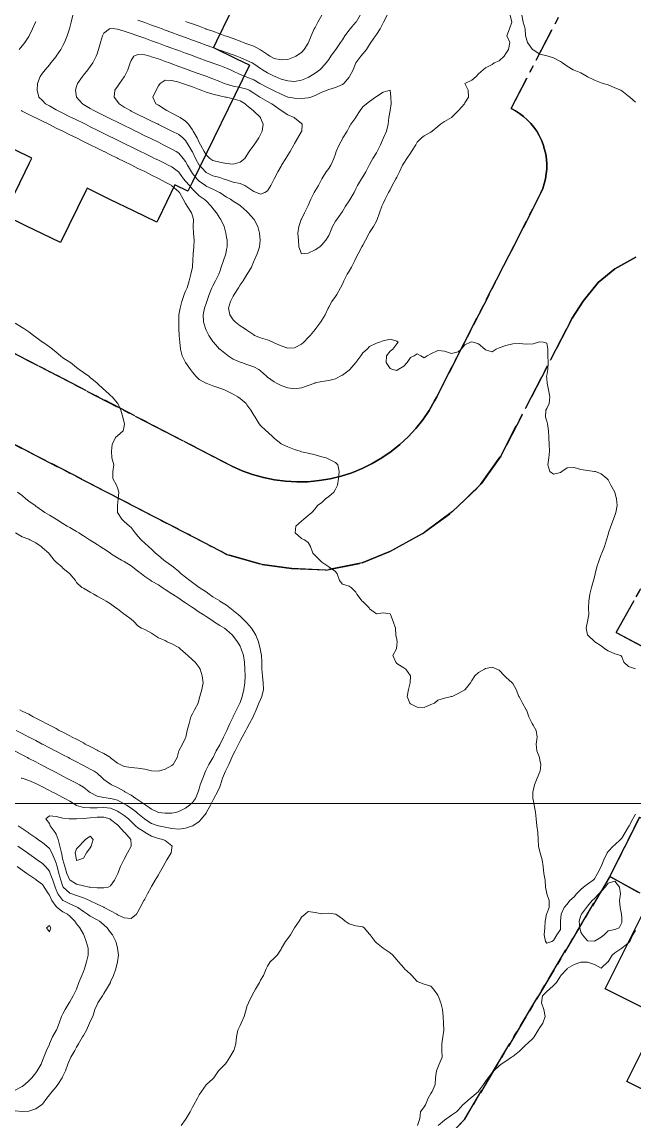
# Model space of a CAD drawing. Header units: centimetres. Extents: x 0 to 642158, y -847 to 649707.
# Drawn here: x 616421.2 to 616466.2, y 621464.1 to 621544.8 of the extents above; entities that cross this region are included whole.
import ezdxf

# ---------------------------------------------------------------- set-up
doc = ezdxf.new("R2010")
doc.units = ezdxf.units.CM
doc.header["$MEASUREMENT"] = 0
doc.linetypes.add('CENTERX2', pattern=[4, 2.5, -0.5, 0.5, -0.5])
doc.layers.add('MEV_grille', color=254, linetype='Continuous', lineweight=9)
doc.layers.add('WAL_topographie 0.5', color=253, linetype='Continuous', lineweight=20)
doc.layers.add('SPW_batiments', color=7, linetype='Continuous')
doc.layers.add('SPW_parcellaire cadastral', color=7, linetype='CENTERX2', lineweight=25, true_color=0xff0542)

# ---------------------------------------------------------------- blocks, each defined once
blk = doc.blocks.new('*U114')
at = {"layer": 'MEV_grille', "transparency": 33554687}
blk.add_lwpolyline([(-1338.461, 0), (1338.461, 0)], dxfattribs=at)
blk = doc.blocks.new('*U115')
at = {"layer": 'MEV_grille', "color": 0, "linetype": 'ByBlock', "lineweight": -2, "transparency": 16777216}
blk.add_blockref('*U114', (0, -900), dxfattribs=at)

msp = doc.modelspace()

# ---------------------------------------------------------------- linework, layer by layer
at = {"layer": 'SPW_batiments'}
for points in [[(616441.248, 621555.12), (616435.516, 621543.362), (616435.287, 621542.893), (616436.983, 621542.066), (616437.924, 621541.607), (616437.942, 621541.598), (616433.763, 621533.027), (616433.424, 621532.331), (616433.406, 621532.34), (616432.464, 621532.799), (616431.226, 621530.259), (616431.129, 621530.059), (616429.433, 621530.886), (616427.685, 621531.738), (616426.02, 621532.55), (616425.931, 621532.369), (616424.076, 621528.563), (616422.745, 621529.211), (616421.584, 621529.777), (616419.926, 621530.586), (616421.47, 621533.752), (616421.791, 621534.411), (616421.87, 621534.573), (616421.967, 621534.773), (616418.2, 621536.609)], [(616464.031, 621473.782), (616466.722, 621479.158), (616468.988, 621477.402), (616471.092, 621476.07), (616469.527, 621472.931), (616468.036, 621471.778), (616464.031, 621473.782)], [(616470.874, 621464.34), (616465.628, 621466.966), (616467.348, 621470.402), (616472.416, 621467.42), (616470.874, 621464.34)]]:
    msp.add_lwpolyline(points, dxfattribs=at)
at = {"layer": 'SPW_parcellaire cadastral'}
for points in [[(616461.97, 621547.744), (616457.133, 621538.419), (616457.453, 621538.244), (616457.758, 621538.046), (616458.047, 621537.824), (616458.319, 621537.581), (616458.57, 621537.318), (616458.801, 621537.035), (616459.009, 621536.736), (616459.193, 621536.422), (616459.353, 621536.095), (616459.487, 621535.756), (616459.594, 621535.409), (616459.674, 621535.054), (616459.727, 621534.692), (616459.751, 621534.33), (616459.748, 621533.964), (616459.716, 621533.602), (616459.656, 621533.243), (616459.569, 621532.889), (616459.455, 621532.542), (616459.315, 621532.207), (616459.149, 621531.882), (616451.672, 621517.23), (616451.522, 621516.955), (616451.109, 621516.242), (616450.645, 621515.561), (616450.133, 621514.917), (616449.574, 621514.311), (616448.973, 621513.748), (616448.332, 621513.231), (616447.654, 621512.762), (616446.944, 621512.344), (616446.206, 621511.979), (616445.442, 621511.669), (616444.659, 621511.416), (616443.858, 621511.221), (616443.046, 621511.085), (616442.226, 621511.009), (616441.402, 621510.994), (616440.579, 621511.039), (616439.763, 621511.145), (616438.955, 621511.31), (616438.163, 621511.534), (616437.388, 621511.815), (616436.637, 621512.152), (616383.4, 621539.765)], [(616383.4, 621539.765), (616436.637, 621512.152), (616437.388, 621511.815), (616438.163, 621511.534), (616438.955, 621511.31), (616439.763, 621511.145), (616440.579, 621511.039), (616441.402, 621510.994), (616442.226, 621511.009), (616443.046, 621511.085), (616443.858, 621511.221), (616444.659, 621511.416), (616445.442, 621511.669), (616446.206, 621511.979), (616446.944, 621512.344), (616447.654, 621512.762), (616448.332, 621513.231), (616448.973, 621513.748), (616449.574, 621514.311), (616450.133, 621514.917), (616450.645, 621515.561), (616451.109, 621516.242), (616451.522, 621516.955), (616451.672, 621517.23), (616459.149, 621531.882), (616459.315, 621532.207), (616459.455, 621532.542), (616459.569, 621532.889), (616459.656, 621533.243), (616459.716, 621533.602), (616459.748, 621533.964), (616459.751, 621534.33), (616459.727, 621534.692), (616459.674, 621535.054), (616459.594, 621535.409), (616459.487, 621535.756), (616459.353, 621536.095), (616459.193, 621536.422), (616459.009, 621536.736), (616458.801, 621537.035), (616458.57, 621537.318), (616458.319, 621537.581), (616458.047, 621537.824), (616457.758, 621538.046), (616457.453, 621538.244), (616457.133, 621538.419), (616461.97, 621547.744)], [(616378.996, 621535.288), (616436.286, 621505.676), (616438.866, 621504.922), (616441.009, 621504.644), (616443.549, 621504.525), (616446.208, 621505.041), (616448.232, 621505.874), (616450.613, 621507.184), (616452.836, 621508.811), (616454.899, 621510.796), (616456.368, 621512.886), (616461.607, 621523.019), (616462.421, 621524.275), (616463.533, 621525.624), (616464.75, 621526.629), (616466.284, 621527.502)], [(616466.284, 621527.502), (616464.75, 621526.629), (616463.533, 621525.624), (616462.421, 621524.275), (616461.607, 621523.019), (616456.368, 621512.886), (616454.899, 621510.796), (616452.836, 621508.811), (616450.613, 621507.184), (616448.232, 621505.874), (616446.208, 621505.041), (616443.549, 621504.525), (616441.009, 621504.644), (616438.866, 621504.922), (616436.286, 621505.676), (616378.996, 621535.288)], [(616474.294, 621511.552), (616473.498, 621507.631), (616471.877, 621500.909), (616470.669, 621496.854), (616464.838, 621499.931), (616475.936, 621519.711), (616474.294, 621511.552)], [(616475.936, 621519.711), (616464.838, 621499.931), (616470.669, 621496.854)], [(616466.562, 621486.386), (616464.38, 621482.017), (616453.708, 621464.19), (616444.727, 621454.704)], [(616478.612, 621479.723), (616476.352, 621475.433), (616471.932, 621477.86), (616469.95, 621478.957), (616464.38, 621482.017), (616466.562, 621486.386), (616472.178, 621483.261), (616478.612, 621479.723)], [(616434.65, 621445.805), (616444.727, 621454.704), (616453.708, 621464.19), (616464.38, 621482.017), (616469.95, 621478.957), (616471.932, 621477.86), (616470.3, 621474.967), (616468.78, 621472.248), (616467.204, 621469.384), (616471.808, 621466.99), (616467.976, 621459.791), (616463.059, 621462.291), (616460.874, 621459.192), (616453.06, 621450.816), (616443.028, 621441.339), (616442.059, 621441.886), (616434.65, 621445.805)]]:
    msp.add_lwpolyline(points, dxfattribs=at)
at = {"layer": 'WAL_topographie 0.5'}
for points in [[(616422.25, 621544.804), (616422.23, 621544.75), (616422.026, 621544.25), (616421.779, 621543.75), (616421.75, 621543.705), (616421.445, 621543.25), (616421.25, 621543.002), (616421.047, 621542.75)], [(616424.974, 621545.25), (616424.851, 621544.75), (616424.75, 621544.36), (616424.72, 621544.25), (616424.552, 621543.75), (616424.356, 621543.25), (616424.25, 621543.032), (616424.105, 621542.75), (616423.761, 621542.25), (616423.75, 621542.235), (616423.359, 621541.75), (616423.25, 621541.62), (616422.937, 621541.25), (616422.75, 621541), (616422.568, 621540.75), (616422.393, 621540.25), (616422.361, 621539.75), (616422.484, 621539.25), (616422.75, 621538.986), (616422.98, 621538.75), (616423.25, 621538.595), (616423.75, 621538.312), (616423.858, 621538.25), (616424.25, 621538.059), (616424.75, 621537.809), (616424.872, 621537.75), (616425.25, 621537.566), (616425.75, 621537.322), (616425.895, 621537.25), (616426.25, 621537.072), (616426.75, 621536.827), (616426.908, 621536.75), (616427.25, 621536.583), (616427.75, 621536.335), (616427.921, 621536.25), (616428.25, 621536.086), (616428.75, 621535.838), (616428.931, 621535.75), (616429.25, 621535.595), (616429.75, 621535.349), (616429.947, 621535.25), (616430.25, 621535.099), (616430.75, 621534.855), (616430.966, 621534.75), (616431.25, 621534.612), (616431.75, 621534.362), (616431.98, 621534.25), (616432.25, 621534.117), (616432.724, 621533.75), (616432.75, 621533.728), (616433.095, 621533.25), (616433.25, 621533.075), (616433.537, 621532.75), (616433.75, 621532.495), (616433.992, 621532.25), (616434.25, 621531.996), (616434.61, 621531.75), (616434.75, 621531.626), (616435.125, 621531.25), (616435.25, 621531.069), (616435.507, 621530.75), (616435.75, 621530.364), (616435.836, 621530.25), (616436.069, 621529.75), (616436.203, 621529.25), (616436.25, 621528.954), (616436.291, 621528.75), (616436.303, 621528.25), (616436.25, 621528.05), (616436.189, 621527.75), (616436.032, 621527.25), (616435.869, 621526.75), (616435.75, 621526.442), (616435.682, 621526.25), (616435.436, 621525.75), (616435.25, 621525.396), (616435.183, 621525.25), (616434.989, 621524.75), (616434.804, 621524.25), (616434.75, 621524.092), (616434.629, 621523.75), (616434.529, 621523.25), (616434.554, 621522.75), (616434.702, 621522.25), (616434.75, 621522.133), (616434.951, 621521.75), (616435.25, 621521.294), (616435.284, 621521.25), (616435.727, 621520.75), (616435.75, 621520.73), (616436.25, 621520.341), (616436.38, 621520.25), (616436.75, 621520.012), (616437.25, 621519.781), (616437.348, 621519.75), (616437.75, 621519.618), (616438.25, 621519.444), (616438.611, 621519.25), (616438.75, 621519.157), (616439.174, 621518.75), (616439.25, 621518.685), (616439.75, 621518.333), (616439.914, 621518.25), (616440.25, 621518.081), (616440.75, 621517.898), (616441.25, 621517.829), (616441.75, 621517.898), (616442.25, 621518.061), (616442.726, 621518.25), (616442.75, 621518.259), (616443.25, 621518.375), (616443.75, 621518.438), (616444.25, 621518.569), (616444.592, 621518.75), (616444.75, 621518.842), (616445.25, 621519.205), (616445.306, 621519.25), (616445.741, 621519.75), (616445.75, 621519.761), (616446.102, 621520.25), (616446.25, 621520.461), (616446.567, 621520.75), (616446.75, 621520.929), (616447.25, 621521.173), (616447.473, 621521.25), (616447.75, 621521.342), (616448.25, 621521.469), (616448.75, 621521.336), (616448.836, 621521.25), (616448.75, 621521.119), (616448.446, 621520.75), (616448.25, 621520.589), (616447.993, 621520.25), (616447.964, 621519.75), (616448.25, 621519.313), (616448.45, 621519.25), (616448.75, 621519.179), (616448.847, 621519.25), (616449.25, 621519.49), (616449.5, 621519.75), (616449.75, 621520.125), (616450.031, 621520.25), (616450.25, 621520.402), (616450.5, 621520.25), (616450.75, 621520.11), (616450.969, 621520.25), (616451.25, 621520.386), (616451.75, 621520.636), (616452.25, 621520.596), (616452.75, 621520.417), (616453.25, 621520.55), (616453.467, 621520.75), (616453.75, 621521.046), (616454.159, 621521.25), (616454.25, 621521.276), (616454.361, 621521.25), (616454.75, 621521.125), (616455.206, 621520.75), (616455.25, 621520.7), (616455.75, 621520.542), (616456.044, 621520.75), (616456.25, 621520.838), (616456.75, 621521.02), (616457.25, 621521.137), (616457.75, 621521.157), (616458.25, 621521.1), (616458.75, 621521.132), (616459.15, 621521.25), (616459.25, 621521.271), (616459.5, 621521.25), (616459.75, 621521.179), (616459.838, 621520.75), (616459.82, 621520.25), (616459.854, 621519.75), (616459.835, 621519.25), (616459.75, 621518.806), (616459.739, 621518.75), (616459.75, 621518.583), (616459.776, 621518.25), (616459.881, 621517.75), (616459.983, 621517.25), (616459.928, 621516.75), (616459.75, 621516.375), (616459.689, 621516.25), (616459.667, 621515.75), (616459.75, 621515.45), (616459.809, 621515.25), (616459.871, 621514.75), (616459.903, 621514.25), (616459.933, 621513.75), (616459.962, 621513.25), (616459.893, 621512.75), (616459.821, 621512.25), (616459.983, 621511.75), (616460.25, 621511.568), (616460.75, 621511.693), (616460.85, 621511.75), (616461.25, 621512.026), (616461.75, 621512.05), (616462.25, 621511.917), (616462.75, 621511.841), (616463.25, 621511.765), (616463.322, 621511.75), (616463.75, 621511.583), (616464.15, 621511.25), (616464.25, 621511.156), (616464.46, 621510.75), (616464.738, 621510.25), (616464.75, 621510.225), (616464.875, 621509.75), (616464.907, 621509.25), (616464.821, 621508.75), (616464.75, 621508.526), (616464.658, 621508.25), (616464.459, 621507.75), (616464.285, 621507.25), (616464.25, 621507.13), (616464.141, 621506.75), (616463.977, 621506.25), (616463.785, 621505.75), (616463.75, 621505.662), (616463.601, 621505.25), (616463.432, 621504.75), (616463.308, 621504.25), (616463.25, 621504.036), (616463.182, 621503.75), (616463.029, 621503.25), (616462.906, 621502.75), (616462.826, 621502.25), (616462.818, 621501.75), (616462.836, 621501.25), (616462.75, 621500.75), (616462.75, 621500.75), (616462.632, 621500.25), (616462.75, 621499.772), (616462.76, 621499.75), (616463.25, 621499.269), (616463.287, 621499.25), (616463.75, 621498.966), (616464.007, 621498.75), (616464.25, 621498.598), (616464.75, 621498.379), (616465.175, 621498.25), (616465.25, 621498.143), (616465.412, 621497.75), (616465.75, 621497.431), (616466.25, 621497.279)], [(616448.041, 621545.25), (616447.781, 621544.75), (616447.75, 621544.696), (616447.53, 621544.25), (616447.25, 621543.848), (616447.192, 621543.75), (616446.845, 621543.25), (616446.75, 621543.113), (616446.534, 621542.75), (616446.25, 621542.417), (616446.109, 621542.25), (616445.75, 621541.75), (616445.75, 621541.75), (616445.544, 621541.25), (616445.281, 621540.75), (616445.25, 621540.705), (616444.865, 621540.25), (616444.75, 621540.168), (616444.25, 621539.944), (616443.75, 621539.795), (616443.635, 621539.75), (616443.25, 621539.604), (616442.75, 621539.372), (616442.433, 621539.25), (616442.25, 621539.181), (616441.75, 621539.144), (616441.25, 621539.165), (616440.768, 621539.25), (616440.75, 621539.253), (616440.25, 621539.464), (616439.75, 621539.7), (616439.651, 621539.75), (616439.25, 621539.95), (616438.75, 621540.218), (616438.695, 621540.25), (616438.25, 621540.52), (616437.75, 621540.715), (616437.64, 621540.75), (616437.25, 621540.915), (616436.75, 621541.157), (616436.539, 621541.25), (616436.25, 621541.369), (616435.75, 621541.556), (616435.25, 621541.736), (616435.21, 621541.75), (616434.75, 621541.919), (616434.25, 621542.105), (616433.859, 621542.25), (616433.75, 621542.29), (616433.25, 621542.474), (616432.75, 621542.658), (616432.5, 621542.75), (616432.25, 621542.841), (616431.75, 621543.022), (616431.25, 621543.204), (616431.125, 621543.25), (616430.75, 621543.386), (616430.25, 621543.568), (616429.75, 621543.75), (616429.75, 621543.75), (616429.25, 621543.927), (616428.75, 621544.09), (616428.25, 621544.233), (616428.05, 621544.25), (616427.75, 621544.275), (616427.656, 621544.25), (616427.25, 621543.929), (616427.155, 621543.75), (616427.003, 621543.25), (616426.861, 621542.75), (616426.75, 621542.429), (616426.685, 621542.25), (616426.431, 621541.75), (616426.25, 621541.487), (616426.076, 621541.25), (616425.75, 621540.846), (616425.672, 621540.75), (616425.326, 621540.25), (616425.25, 621540.023), (616425.164, 621539.75), (616425.233, 621539.25), (616425.25, 621539.231), (616425.673, 621538.75), (616425.75, 621538.705), (616426.25, 621538.413), (616426.525, 621538.25), (616426.75, 621538.138), (616427.25, 621537.888), (616427.534, 621537.75), (616427.75, 621537.645), (616428.25, 621537.401), (616428.553, 621537.25), (616428.75, 621537.151), (616429.25, 621536.908), (616429.574, 621536.75), (616429.75, 621536.664), (616430.25, 621536.414), (616430.588, 621536.25), (616430.75, 621536.171), (616431.25, 621535.928), (616431.605, 621535.75), (616431.75, 621535.678), (616432.25, 621535.434), (616432.556, 621535.25), (616432.75, 621535.128), (616433.075, 621534.75), (616433.25, 621534.521), (616433.399, 621534.25), (616433.677, 621533.75), (616433.75, 621533.648), (616434.084, 621533.25), (616434.25, 621533.084), (616434.699, 621532.75), (616434.75, 621532.714), (616435.25, 621532.49), (616435.745, 621532.25), (616435.75, 621532.247), (616436.25, 621531.909), (616436.544, 621531.75), (616436.75, 621531.616), (616437.25, 621531.291), (616437.306, 621531.25), (616437.75, 621530.835), (616437.835, 621530.75), (616438.25, 621530.276), (616438.27, 621530.25), (616438.539, 621529.75), (616438.665, 621529.25), (616438.727, 621528.75), (616438.683, 621528.25), (616438.505, 621527.75), (616438.279, 621527.25), (616438.25, 621527.194), (616438.079, 621526.75), (616437.776, 621526.25), (616437.75, 621526.213), (616437.462, 621525.75), (616437.25, 621525.454), (616437.128, 621525.25), (616436.824, 621524.75), (616436.75, 621524.643), (616436.555, 621524.25), (616436.406, 621523.75), (616436.505, 621523.25), (616436.75, 621522.891), (616436.898, 621522.75), (616437.25, 621522.462), (616437.563, 621522.25), (616437.75, 621522.13), (616438.25, 621521.786), (616438.309, 621521.75), (616438.75, 621521.572), (616439.25, 621521.426), (616439.648, 621521.25), (616439.75, 621521.208), (616440.25, 621520.982), (616440.75, 621520.817), (616441.25, 621520.833), (616441.75, 621521.103)], [(616446.062, 621545.25), (616445.761, 621544.75), (616445.75, 621544.737), (616445.318, 621544.25), (616445.25, 621544.167), (616444.933, 621543.75), (616444.75, 621543.459), (616444.618, 621543.25), (616444.269, 621542.75), (616444.25, 621542.725), (616443.911, 621542.25), (616443.75, 621542.002), (616443.573, 621541.75), (616443.25, 621541.4), (616443.096, 621541.25), (616442.75, 621540.994), (616442.376, 621540.75), (616442.25, 621540.679), (616441.75, 621540.484), (616441.25, 621540.4), (616440.75, 621540.432), (616440.25, 621540.573), (616439.832, 621540.75), (616439.75, 621540.787), (616439.25, 621541.027), (616438.9, 621541.25), (616438.75, 621541.358), (616438.25, 621541.696), (616438.143, 621541.75), (616437.75, 621541.941), (616437.25, 621542.152), (616436.996, 621542.25), (616436.75, 621542.341), (616436.25, 621542.523), (616435.75, 621542.704), (616435.625, 621542.75), (616435.25, 621542.886), (616434.75, 621543.068), (616434.25, 621543.25), (616434.25, 621543.25), (616433.75, 621543.434), (616433.25, 621543.618), (616432.891, 621543.75), (616432.75, 621543.802), (616432.25, 621543.986), (616431.75, 621544.166), (616431.52, 621544.25), (616431.25, 621544.349), (616430.75, 621544.535), (616430.25, 621544.721), (616430.172, 621544.75), (616429.75, 621544.905)], [(616443.246, 621545.25), (616442.954, 621544.75), (616442.75, 621544.368), (616442.681, 621544.25), (616442.473, 621543.75), (616442.269, 621543.25), (616442.25, 621543.213), (616441.957, 621542.75), (616441.75, 621542.531), (616441.345, 621542.25), (616441.25, 621542.196), (616440.75, 621542), (616440.25, 621541.982), (616439.75, 621542.084), (616439.438, 621542.25), (616439.25, 621542.364), (616438.75, 621542.722), (616438.695, 621542.75), (616438.25, 621542.987), (616437.75, 621543.159), (616437.471, 621543.25), (616437.25, 621543.343), (616436.75, 621543.539), (616436.25, 621543.71), (616436.127, 621543.75), (616435.75, 621543.9), (616435.25, 621544.079), (616434.75, 621544.244), (616434.732, 621544.25), (616434.25, 621544.449), (616433.75, 621544.627), (616433.373, 621544.75), (616433.25, 621544.8)], [(616441.75, 621521.103), (616441.927, 621521.25), (616442.25, 621521.606), (616442.384, 621521.75), (616442.75, 621522.18), (616442.802, 621522.25), (616443.164, 621522.75), (616443.25, 621522.871), (616443.491, 621523.25), (616443.713, 621523.75), (616443.75, 621523.821), (616443.983, 621524.25), (616444.25, 621524.607), (616444.346, 621524.75), (616444.619, 621525.25), (616444.75, 621525.509), (616444.862, 621525.75), (616445.115, 621526.25), (616445.25, 621526.468), (616445.425, 621526.75), (616445.667, 621527.25), (616445.75, 621527.43), (616445.91, 621527.75), (616446.176, 621528.25), (616446.25, 621528.386), (616446.446, 621528.75), (616446.712, 621529.25), (616446.75, 621529.314), (616447.029, 621529.75), (616447.25, 621530.146), (616447.295, 621530.25), (616447.469, 621530.75), (616447.656, 621531.25), (616447.75, 621531.446), (616447.888, 621531.75), (616448.142, 621532.25), (616448.25, 621532.445), (616448.415, 621532.75), (616448.684, 621533.25), (616448.75, 621533.375), (616448.939, 621533.75), (616449.167, 621534.25), (616449.25, 621534.388), (616449.489, 621534.75), (616449.75, 621535.14), (616449.829, 621535.25), (616450.14, 621535.75), (616450.25, 621535.931), (616450.569, 621536.25), (616450.75, 621536.41), (616451.25, 621536.675), (616451.347, 621536.75), (616451.75, 621537.08), (616451.958, 621537.25), (616452.25, 621537.464), (616452.75, 621537.75), (616452.75, 621537.75), (616453.25, 621538.235), (616453.268, 621538.25), (616453.706, 621538.75), (616453.75, 621538.833), (616454, 621539.25), (616453.983, 621539.75), (616453.75, 621540.25), (616453.75, 621540.25), (616453.75, 621540.25), (616454.25, 621540.5), (616454.562, 621540.75), (616454.75, 621540.964), (616455.083, 621541.25), (616455.25, 621541.393), (616455.75, 621541.65), (616455.9, 621541.75), (616456.25, 621541.909), (616456.625, 621542.25), (616456.75, 621542.442), (616456.94, 621542.75), (616457.036, 621543.25), (616456.827, 621543.75), (616457.025, 621544.25), (616457.19, 621544.75), (616457.068, 621545.25)], [(616457.929, 621545.25), (616458.015, 621544.75), (616458.171, 621544.25), (616458.187, 621543.75), (616458.25, 621543.607), (616458.346, 621543.25), (616458.714, 621542.75), (616458.75, 621542.722), (616459.25, 621542.4), (616459.75, 621542.273), (616459.841, 621542.25), (616460.25, 621542.121), (616460.75, 621541.863), (616460.909, 621541.75), (616461.25, 621541.508), (616461.694, 621541.25), (616461.75, 621541.221), (616462.25, 621541.024), (616462.722, 621540.75), (616462.75, 621540.735), (616463.25, 621540.484), (616463.75, 621540.297), (616463.9, 621540.25), (616464.25, 621540.141), (616464.75, 621539.932), (616465.179, 621539.75), (616465.25, 621539.71), (616465.75, 621539.319), (616465.845, 621539.25), (616466.25, 621538.88)], [(616438.75, 621532.131), (616439.069, 621532.25), (616439.25, 621532.358), (616439.495, 621532.75), (616439.747, 621533.25), (616439.75, 621533.256), (616440.012, 621533.75), (616440.25, 621534.179), (616440.292, 621534.25), (616440.607, 621534.75), (616440.75, 621534.973), (616440.911, 621535.25), (616441.2, 621535.75), (616441.25, 621535.836), (616441.494, 621536.25), (616441.75, 621536.723), (616441.766, 621536.75), (616441.801, 621537.25), (616441.75, 621537.297), (616441.25, 621537.715), (616441.205, 621537.75), (616440.75, 621537.947), (616440.259, 621538.25), (616440.25, 621538.255), (616439.75, 621538.623), (616439.572, 621538.75), (616439.25, 621538.932), (616438.75, 621539.213), (616438.697, 621539.25), (616438.25, 621539.543), (616437.916, 621539.75), (616437.75, 621539.829), (616437.25, 621539.947), (616436.75, 621540.044), (616436.25, 621540.187), (616436.068, 621540.25), (616435.75, 621540.383), (616435.25, 621540.585), (616434.812, 621540.75), (616434.75, 621540.773), (616434.25, 621540.955), (616433.75, 621541.136), (616433.437, 621541.25), (616433.25, 621541.319), (616432.75, 621541.503), (616432.25, 621541.687), (616432.077, 621541.75), (616431.75, 621541.87), (616431.25, 621542.045), (616430.75, 621542.214), (616430.615, 621542.25), (616430.25, 621542.347), (616429.75, 621542.377), (616429.456, 621542.25), (616429.25, 621541.942), (616429.175, 621541.75), (616429.007, 621541.25), (616428.757, 621540.75), (616428.75, 621540.739), (616428.39, 621540.25), (616428.25, 621540.036), (616428.068, 621539.75), (616428.005, 621539.25), (616428.25, 621538.925), (616428.373, 621538.75), (616428.75, 621538.519), (616429.196, 621538.25), (616429.25, 621538.224), (616429.75, 621537.98), (616430.211, 621537.75), (616430.25, 621537.73), (616430.75, 621537.487), (616431.236, 621537.25), (616431.25, 621537.243), (616431.75, 621536.993), (616432.247, 621536.75), (616432.25, 621536.748), (616432.75, 621536.498), (616433.052, 621536.25), (616433.25, 621536.063), (616433.444, 621535.75), (616433.732, 621535.25), (616433.75, 621535.217), (616433.985, 621534.75), (616434.25, 621534.26), (616434.257, 621534.25), (616434.712, 621533.75), (616434.75, 621533.717), (616435.25, 621533.475), (616435.75, 621533.335), (616436.009, 621533.25), (616436.25, 621533.161), (616436.75, 621532.993), (616437.25, 621532.891), (616437.595, 621532.75), (616437.75, 621532.657), (616438.25, 621532.315), (616438.447, 621532.25), (616438.75, 621532.131)], [(616437.25, 621534.471), (616437.587, 621534.75), (616437.75, 621534.986), (616437.912, 621535.25), (616438.25, 621535.708), (616438.281, 621535.75), (616438.611, 621536.25), (616438.75, 621536.509), (616438.87, 621536.75), (616438.942, 621537.25), (616438.75, 621537.716), (616438.738, 621537.75), (616438.25, 621538.21), (616438.213, 621538.25), (616437.75, 621538.638), (616437.618, 621538.75), (616437.25, 621538.974), (616436.75, 621539.115), (616436.25, 621539.229), (616436.175, 621539.25), (616435.75, 621539.345), (616435.25, 621539.467), (616434.75, 621539.617), (616434.382, 621539.75), (616434.25, 621539.8), (616433.75, 621539.988), (616433.25, 621540.171), (616433.024, 621540.25), (616432.75, 621540.344), (616432.25, 621540.468), (616431.75, 621540.485), (616431.375, 621540.25), (616431.25, 621540.063), (616431.077, 621539.75), (616430.841, 621539.25), (616431.075, 621538.75), (616431.25, 621538.642), (616431.75, 621538.326), (616431.866, 621538.25), (616432.25, 621538.059), (616432.75, 621537.809), (616432.844, 621537.75), (616433.25, 621537.481), (616433.452, 621537.25), (616433.75, 621536.846), (616433.81, 621536.75), (616434.088, 621536.25), (616434.25, 621535.913), (616434.339, 621535.75), (616434.606, 621535.25), (616434.75, 621535.015), (616435.037, 621534.75), (616435.25, 621534.6), (616435.75, 621534.46), (616436.25, 621534.361), (616436.75, 621534.311), (616437.25, 621534.471)], [(616441.75, 621527.75), (616441.75, 621527.75), (616441.75, 621527.75), (616441.569, 621528.25), (616441.531, 621528.75), (616441.488, 621529.25), (616441.566, 621529.75), (616441.738, 621530.25), (616441.75, 621530.274), (616441.972, 621530.75), (616442.229, 621531.25), (616442.25, 621531.298), (616442.429, 621531.75), (616442.677, 621532.25), (616442.75, 621532.368), (616442.991, 621532.75), (616443.25, 621533.25), (616443.25, 621533.25), (616443.565, 621533.75), (616443.75, 621534), (616443.917, 621534.25), (616444.129, 621534.75), (616444.25, 621535.091), (616444.302, 621535.25), (616444.519, 621535.75), (616444.75, 621536.193), (616444.794, 621536.25), (616445.097, 621536.75), (616445.25, 621537.05), (616445.382, 621537.25), (616445.739, 621537.75), (616445.75, 621537.769), (616446.055, 621538.25), (616446.25, 621538.526), (616446.521, 621538.75), (616446.75, 621538.933), (616447.182, 621539.25), (616447.25, 621539.295), (616447.75, 621539.611), (616448.25, 621539.75), (616448.25, 621539.75), (616448.25, 621539.75), (616448.313, 621539.25), (616448.333, 621538.75), (616448.25, 621538.25), (616448.25, 621538.25), (616448.15, 621537.75), (616448.11, 621537.25), (616447.985, 621536.75), (616447.768, 621536.25), (616447.75, 621536.202), (616447.552, 621535.75), (616447.315, 621535.25), (616447.25, 621535.164), (616446.981, 621534.75), (616446.75, 621534.304), (616446.724, 621534.25), (616446.475, 621533.75), (616446.25, 621533.395), (616446.16, 621533.25), (616445.863, 621532.75), (616445.75, 621532.517), (616445.612, 621532.25), (616445.324, 621531.75), (616445.25, 621531.632), (616444.985, 621531.25), (616444.75, 621530.853), (616444.692, 621530.75), (616444.335, 621530.25), (616444.25, 621530.132), (616444.033, 621529.75), (616443.84, 621529.25), (616443.75, 621529.093), (616443.539, 621528.75), (616443.25, 621528.391), (616443.088, 621528.25), (616442.75, 621528.021), (616442.25, 621527.788), (616441.75, 621527.75)], [(616421.181, 621538.25), (616421.25, 621538.213), (616421.75, 621537.961), (616422.197, 621537.75), (616422.25, 621537.722), (616422.75, 621537.472), (616423.208, 621537.25), (616423.25, 621537.227), (616423.75, 621536.976), (616424.232, 621536.75), (616424.25, 621536.74), (616424.75, 621536.479), (616425.243, 621536.25), (616425.25, 621536.246), (616425.75, 621535.989), (616426.25, 621535.75), (616426.25, 621535.75), (616426.75, 621535.493), (616427.25, 621535.262), (616427.274, 621535.25), (616427.75, 621534.996), (616428.25, 621534.767), (616428.285, 621534.75), (616428.75, 621534.506), (616429.25, 621534.27), (616429.292, 621534.25), (616429.75, 621534.006), (616430.25, 621533.775), (616430.303, 621533.75), (616430.75, 621533.51), (616431.25, 621533.274), (616431.3, 621533.25), (616431.75, 621533.004), (616432.231, 621532.75), (616432.25, 621532.738), (616432.75, 621532.299), (616432.792, 621532.25), (616433.08, 621531.75), (616433.25, 621531.438), (616433.37, 621531.25), (616433.689, 621530.75), (616433.75, 621530.529), (616433.818, 621530.25), (616433.805, 621529.75), (616433.823, 621529.25), (616433.867, 621528.75), (616433.852, 621528.25), (616433.805, 621527.75), (616433.78, 621527.25), (616433.75, 621526.841), (616433.743, 621526.75), (616433.641, 621526.25), (616433.513, 621525.75), (616433.356, 621525.25), (616433.25, 621524.989), (616433.152, 621524.75), (616432.972, 621524.25), (616432.845, 621523.75), (616432.764, 621523.25), (616432.75, 621522.938), (616432.741, 621522.75), (616432.75, 621522.562), (616432.764, 621522.25), (616432.788, 621521.75), (616432.814, 621521.25), (616432.878, 621520.75), (616433.008, 621520.25), (616433.25, 621519.75), (616433.25, 621519.75), (616433.606, 621519.25), (616433.75, 621519.063), (616434.011, 621518.75), (616434.25, 621518.518), (616434.737, 621518.25), (616434.75, 621518.244), (616435.25, 621518.04), (616435.75, 621517.867), (616436.096, 621517.75), (616436.25, 621517.69), (616436.75, 621517.436), (616437.083, 621517.25), (616437.25, 621517.124), (616437.681, 621516.75), (616437.75, 621516.659), (616438.046, 621516.25), (616438.25, 621515.906), (616438.345, 621515.75), (616438.656, 621515.25), (616438.75, 621515.14), (616439.168, 621514.75), (616439.25, 621514.676), (616439.706, 621514.25), (616439.75, 621514.207), (616440.25, 621513.801), (616440.359, 621513.75), (616440.75, 621513.581), (616441.25, 621513.382), (616441.65, 621513.25), (616441.75, 621513.212), (616442.25, 621513.104), (616442.75, 621512.985), (616443.25, 621512.832), (616443.555, 621512.75), (616443.75, 621512.665), (616444.25, 621512.411), (616444.411, 621512.25), (616444.516, 621511.75), (616444.472, 621511.25), (616444.386, 621510.75), (616444.25, 621510.471), (616444.114, 621510.25), (616443.75, 621509.917), (616443.506, 621509.75), (616443.25, 621509.494), (616442.928, 621509.25), (616442.75, 621509.011), (616442.51, 621508.75), (616442.25, 621508.518), (616441.924, 621508.25), (616441.75, 621508.117), (616441.343, 621507.75), (616441.294, 621507.25), (616441.75, 621506.83), (616441.972, 621506.75), (616442.25, 621506.542), (616442.425, 621506.25), (616442.594, 621505.75), (616442.75, 621505.594), (616443.094, 621505.25), (616443.25, 621505.111), (616443.75, 621504.75), (616443.75, 621504.75), (616444.25, 621504.409), (616444.375, 621504.25), (616444.536, 621503.75), (616444.75, 621503.485), (616445.25, 621503.337), (616445.404, 621503.25), (616445.75, 621502.904), (616445.824, 621502.75), (616446.197, 621502.25), (616446.25, 621502.21), (616446.71, 621501.75), (616446.75, 621501.667), (616447.25, 621501.306), (616447.75, 621501.393), (616448.25, 621501.306), (616448.286, 621501.25), (616448.481, 621500.75), (616448.655, 621500.25), (616448.687, 621499.75), (616448.75, 621499.417), (616448.778, 621499.25), (616448.75, 621499), (616448.713, 621498.75), (616448.454, 621498.25), (616448.67, 621497.75), (616448.75, 621497.658), (616449.25, 621497.354), (616449.417, 621497.25), (616449.75, 621496.75), (616449.75, 621496.75), (616449.75, 621496.75), (616449.723, 621496.25), (616449.606, 621495.75), (616449.503, 621495.25), (616449.696, 621494.75), (616449.75, 621494.699), (616450.25, 621494.446), (616450.75, 621494.436), (616451.25, 621494.641), (616451.519, 621494.75), (616451.75, 621494.981), (616452.25, 621495.119), (616452.75, 621495.227), (616452.803, 621495.25), (616453.25, 621495.452), (616453.75, 621495.74), (616453.761, 621495.75), (616454.153, 621496.25), (616454.25, 621496.41), (616454.48, 621496.75), (616454.75, 621496.994), (616455.187, 621497.25), (616455.25, 621497.286), (616455.75, 621497.391), (616456.096, 621497.25), (616456.25, 621497.181), (616456.653, 621496.75), (616456.75, 621496.659), (616457.2, 621496.25), (616457.25, 621496.187), (616457.5, 621495.75), (616457.705, 621495.25), (616457.75, 621495.179), (616457.976, 621494.75), (616458.25, 621494.267), (616458.259, 621494.25), (616458.439, 621493.75), (616458.684, 621493.25), (616458.75, 621493.146), (616458.982, 621492.75), (616459.048, 621492.25), (616458.961, 621491.75), (616459.026, 621491.25), (616459.212, 621490.75), (616459.25, 621490.562), (616459.308, 621490.25), (616459.265, 621489.75), (616459.25, 621489.712), (616459.043, 621489.25), (616458.844, 621488.75), (616458.75, 621488.321), (616458.735, 621488.25), (616458.735, 621487.75), (616458.75, 621487.667), (616458.814, 621487.25), (616458.925, 621486.75), (616458.98, 621486.25), (616459.024, 621485.75), (616459.092, 621485.25), (616459.115, 621484.75), (616459.135, 621484.25), (616459.25, 621483.827), (616459.27, 621483.75), (616459.423, 621483.25), (616459.482, 621482.75), (616459.545, 621482.25), (616459.631, 621481.75), (616459.654, 621481.25), (616459.75, 621480.786), (616459.757, 621480.75), (616459.921, 621480.25), (616459.921, 621479.75), (616459.75, 621479.319), (616459.726, 621479.25), (616459.625, 621478.75), (616459.604, 621478.25), (616459.55, 621477.75), (616459.657, 621477.25), (616459.75, 621477.136), (616460.113, 621477.25), (616460.25, 621477.321), (616460.5, 621477.75), (616460.75, 621478.125), (616460.766, 621478.25), (616460.755, 621478.75), (616460.799, 621479.25), (616461.032, 621479.75), (616461.25, 621479.981), (616461.449, 621480.25), (616461.75, 621480.537), (616461.937, 621480.75), (616462.25, 621481.072), (616462.457, 621481.25), (616462.75, 621481.457), (616463.145, 621481.75), (616463.25, 621481.855), (616463.472, 621482.25), (616463.75, 621482.747), (616463.752, 621482.75), (616463.943, 621483.25), (616464.172, 621483.75), (616464.25, 621483.858), (616464.611, 621484.25), (616464.75, 621484.345), (616465.149, 621484.75), (616465.25, 621484.847), (616465.508, 621485.25), (616465.75, 621485.661), (616465.802, 621485.75), (616466.071, 621486.25), (616466.25, 621486.598)], [(616420.75, 621522.639), (616421.25, 621522.336), (616421.38, 621522.25), (616421.75, 621522.002), (616422.083, 621521.75), (616422.25, 621521.624), (616422.75, 621521.258), (616422.763, 621521.25), (616423.25, 621520.919), (616423.488, 621520.75), (616423.75, 621520.518), (616424.077, 621520.25), (616424.25, 621520.105), (616424.75, 621519.785), (616424.799, 621519.75), (616425.25, 621519.39), (616425.448, 621519.25), (616425.75, 621519.032), (616426.139, 621518.75), (616426.25, 621518.664), (616426.75, 621518.25), (616426.75, 621518.25), (616427.25, 621517.784), (616427.29, 621517.75), (616427.75, 621517.349), (616427.854, 621517.25), (616428.25, 621516.768), (616428.265, 621516.75), (616428.5, 621516.25), (616428.652, 621515.75), (616428.75, 621515.333), (616428.77, 621515.25), (616428.75, 621515.083), (616428.67, 621514.75), (616428.25, 621514.375), (616428.11, 621514.25), (616427.868, 621513.75), (616427.811, 621513.25), (616427.838, 621512.75), (616427.982, 621512.25), (616427.912, 621511.75), (616427.906, 621511.25), (616428.19, 621510.75), (616428.25, 621510.562), (616428.339, 621510.25), (616428.308, 621509.75), (616428.25, 621509.25), (616428.264, 621508.75), (616428.577, 621508.25), (616428.75, 621508.097), (616429.127, 621507.75), (616429.25, 621507.641), (616429.559, 621507.25), (616429.75, 621507.012), (616429.996, 621506.75), (616430.25, 621506.507), (616430.518, 621506.25), (616430.75, 621506.047), (616431.04, 621505.75), (616431.25, 621505.59), (616431.659, 621505.25), (616431.75, 621505.187), (616432.25, 621504.824), (616432.331, 621504.75), (616432.75, 621504.41), (616432.914, 621504.25), (616433.25, 621503.995), (616433.556, 621503.75), (616433.75, 621503.608), (616434.242, 621503.25), (616434.25, 621503.245), (616434.75, 621502.921), (616434.975, 621502.75), (616435.25, 621502.561), (616435.75, 621502.255), (616435.758, 621502.25), (616436.25, 621501.935), (616436.496, 621501.75), (616436.75, 621501.554), (616437.114, 621501.25), (616437.25, 621501.133), (616437.642, 621500.75), (616437.75, 621500.638), (616438.075, 621500.25), (616438.25, 621499.985), (616438.399, 621499.75), (616438.609, 621499.25), (616438.73, 621498.75), (616438.75, 621498.614), (616438.81, 621498.25), (616438.843, 621497.75), (616438.852, 621497.25), (616438.889, 621496.75), (616438.947, 621496.25), (616438.957, 621495.75), (616438.853, 621495.25), (616438.75, 621495.015), (616438.634, 621494.75), (616438.417, 621494.25), (616438.25, 621493.857), (616438.205, 621493.75), (616437.948, 621493.25), (616437.75, 621492.893), (616437.679, 621492.75), (616437.409, 621492.25), (616437.25, 621491.972), (616437.121, 621491.75), (616436.874, 621491.25), (616436.75, 621490.984), (616436.648, 621490.75), (616436.432, 621490.25), (616436.25, 621489.906), (616436.168, 621489.75), (616435.967, 621489.25), (616435.82, 621488.75), (616435.75, 621488.601), (616435.591, 621488.25), (616435.326, 621487.75), (616435.25, 621487.615), (616435.078, 621487.25), (616434.794, 621486.75), (616434.75, 621486.683), (616434.422, 621486.25), (616434.25, 621486.062), (616433.777, 621485.75), (616433.75, 621485.734), (616433.25, 621485.565), (616432.75, 621485.503), (616432.25, 621485.557), (616431.75, 621485.646), (616431.25, 621485.744), (616431.231, 621485.75), (616430.75, 621485.924), (616430.25, 621486.235), (616430.232, 621486.25), (616429.75, 621486.655), (616429.642, 621486.75), (616429.25, 621487.031), (616428.906, 621487.25), (616428.75, 621487.35), (616428.25, 621487.616), (616427.757, 621487.75), (616427.75, 621487.752), (616427.25, 621487.819), (616426.75, 621487.927), (616426.25, 621488.198), (616426.178, 621488.25), (616425.75, 621488.578), (616425.463, 621488.75), (616425.25, 621488.867), (616424.75, 621489.125), (616424.508, 621489.25), (616424.25, 621489.384), (616423.75, 621489.65), (616423.557, 621489.75), (616423.25, 621489.909), (616422.75, 621490.175), (616422.607, 621490.25), (616422.25, 621490.436), (616421.75, 621490.695), (616421.647, 621490.75), (616421.25, 621490.961), (616420.75, 621491.218)], [(616420.906, 621510.25), (616421.25, 621509.987), (616421.525, 621509.75), (616421.75, 621509.589), (616422.21, 621509.25), (616422.25, 621509.224), (616422.75, 621508.88), (616422.927, 621508.75), (616423.25, 621508.551), (616423.75, 621508.253), (616423.754, 621508.25), (616424.25, 621507.948), (616424.553, 621507.75), (616424.75, 621507.636), (616425.25, 621507.356), (616425.412, 621507.25), (616425.75, 621507.04), (616426.205, 621506.75), (616426.25, 621506.722), (616426.75, 621506.403), (616426.986, 621506.25), (616427.25, 621506.08), (616427.743, 621505.75), (616427.75, 621505.745), (616428.25, 621505.425), (616428.548, 621505.25), (616428.75, 621505.143), (616429.25, 621504.832), (616429.361, 621504.75), (616429.75, 621504.446), (616430.006, 621504.25), (616430.25, 621504.052), (616430.694, 621503.75), (616430.75, 621503.713), (616431.25, 621503.425), (616431.52, 621503.25), (616431.75, 621503.092), (616432.25, 621502.778), (616432.295, 621502.75), (616432.75, 621502.465), (616433.052, 621502.25), (616433.25, 621502.109), (616433.75, 621501.781), (616433.8, 621501.75), (616434.25, 621501.441), (616434.548, 621501.25), (616434.75, 621501.117), (616435.25, 621500.787), (616435.307, 621500.75), (616435.75, 621500.458), (616436.091, 621500.25), (616436.25, 621500.135), (616436.683, 621499.75), (616436.75, 621499.674), (616437.059, 621499.25), (616437.25, 621498.924), (616437.331, 621498.75), (616437.496, 621498.25), (616437.576, 621497.75), (616437.603, 621497.25), (616437.621, 621496.75), (616437.594, 621496.25), (616437.511, 621495.75), (616437.394, 621495.25), (616437.25, 621494.799), (616437.23, 621494.75), (616436.982, 621494.25), (616436.75, 621493.775), (616436.736, 621493.75), (616436.502, 621493.25), (616436.283, 621492.75), (616436.25, 621492.685), (616436.041, 621492.25), (616435.782, 621491.75), (616435.75, 621491.689), (616435.501, 621491.25), (616435.263, 621490.75), (616435.25, 621490.728), (616434.955, 621490.25), (616434.75, 621489.851), (616434.699, 621489.75), (616434.504, 621489.25), (616434.327, 621488.75), (616434.25, 621488.467), (616434.18, 621488.25), (616433.968, 621487.75), (616433.75, 621487.451), (616433.541, 621487.25), (616433.25, 621487.041), (616432.75, 621486.793), (616432.602, 621486.75), (616432.25, 621486.676), (616431.75, 621486.668), (616431.25, 621486.731), (616431.202, 621486.75), (616430.75, 621486.965), (616430.327, 621487.25), (616430.25, 621487.305), (616429.75, 621487.658), (616429.602, 621487.75), (616429.25, 621487.985), (616428.797, 621488.25), (616428.75, 621488.278), (616428.25, 621488.555), (616427.821, 621488.75), (616427.75, 621488.794), (616427.25, 621489.157), (616427.149, 621489.25), (616426.75, 621489.609), (616426.53, 621489.75), (616426.25, 621489.908), (616425.75, 621490.175), (616425.607, 621490.25), (616425.25, 621490.436), (616424.75, 621490.695), (616424.647, 621490.75), (616424.25, 621490.961), (616423.75, 621491.219), (616423.689, 621491.25), (616423.25, 621491.477), (616422.75, 621491.742), (616422.735, 621491.75), (616422.25, 621492), (616421.765, 621492.25), (616421.75, 621492.258), (616421.25, 621492.525), (616420.814, 621492.75)], [(616420.771, 621507.25), (616421.25, 621506.963), (616421.75, 621506.791), (616421.831, 621506.75), (616422.25, 621506.522), (616422.647, 621506.25), (616422.75, 621506.157), (616423.21, 621505.75), (616423.25, 621505.7), (616423.596, 621505.25), (616423.75, 621505.092), (616424.156, 621504.75), (616424.25, 621504.667), (616424.75, 621504.25), (616424.75, 621504.25), (616425.179, 621503.75), (616425.25, 621503.617), (616425.643, 621503.25), (616425.75, 621503.203), (616426.25, 621502.906), (616426.519, 621502.75), (616426.75, 621502.604), (616427.25, 621502.335), (616427.41, 621502.25), (616427.75, 621502.048), (616428.129, 621501.75), (616428.25, 621501.672), (616428.75, 621501.281), (616428.788, 621501.25), (616429.25, 621500.917), (616429.446, 621500.75), (616429.75, 621500.417), (616430.019, 621500.25), (616430.25, 621500.148), (616430.75, 621499.9), (616430.964, 621499.75), (616431.25, 621499.55), (616431.75, 621499.343), (616431.901, 621499.25), (616432.25, 621499.106), (616432.75, 621498.833), (616432.862, 621498.75), (616433.25, 621498.387), (616433.402, 621498.25), (616433.75, 621497.93), (616433.95, 621497.75), (616434.25, 621497.357), (616434.318, 621497.25), (616434.474, 621496.75), (616434.532, 621496.25), (616434.429, 621495.75), (616434.294, 621495.25), (616434.25, 621495.073), (616434.178, 621494.75), (616433.902, 621494.25), (616433.75, 621493.966), (616433.631, 621493.75), (616433.5, 621493.25), (616433.371, 621492.75), (616433.264, 621492.25), (616433.25, 621492.204), (616433.033, 621491.75), (616432.75, 621491.25), (616432.75, 621491.25), (616432.631, 621490.75), (616432.348, 621490.25), (616432.25, 621490.161), (616431.75, 621489.914), (616431.25, 621489.76), (616430.75, 621489.78), (616430.25, 621489.894), (616429.75, 621489.967), (616429.25, 621490.026), (616428.75, 621490.1), (616428.442, 621490.25), (616428.25, 621490.346), (616427.75, 621490.738), (616427.733, 621490.75), (616427.25, 621491.059), (616426.829, 621491.25), (616426.75, 621491.298), (616426.25, 621491.574), (616425.878, 621491.75), (616425.75, 621491.83), (616425.25, 621492.094), (616424.915, 621492.25), (616424.75, 621492.353), (616424.25, 621492.619), (616423.967, 621492.75), (616423.75, 621492.882), (616423.25, 621493.136), (616423.01, 621493.25), (616422.75, 621493.406), (616422.25, 621493.653), (616422.052, 621493.75), (616421.75, 621493.933), (616421.25, 621494.17), (616421.08, 621494.25)], [(616429.25, 621478.948), (616429.636, 621479.25), (616429.75, 621479.422), (616429.921, 621479.75), (616430.189, 621480.25), (616430.25, 621480.366), (616430.464, 621480.75), (616430.722, 621481.25), (616430.75, 621481.3), (616431.017, 621481.75), (616431.25, 621482.137), (616431.317, 621482.25), (616431.597, 621482.75), (616431.75, 621483.021), (616431.877, 621483.25), (616432.187, 621483.75), (616432.25, 621484.136), (616432.267, 621484.25), (616432.25, 621484.265), (616431.75, 621484.664), (616431.574, 621484.75), (616431.25, 621484.819), (616430.75, 621484.982), (616430.291, 621485.25), (616430.25, 621485.271), (616429.75, 621485.604), (616429.569, 621485.75), (616429.25, 621486.055), (616429.056, 621486.25), (616428.75, 621486.499), (616428.382, 621486.75), (616428.25, 621486.826), (616427.75, 621487.035), (616427.25, 621487.09), (616426.75, 621487.068), (616426.25, 621487.056), (616425.75, 621487.097), (616425.25, 621487.241), (616425.23, 621487.25), (616424.75, 621487.546), (616424.382, 621487.75), (616424.25, 621487.82), (616423.75, 621488.086), (616423.432, 621488.25), (616423.25, 621488.344), (616422.75, 621488.6), (616422.458, 621488.75), (616422.25, 621488.858), (616421.75, 621489.08), (616421.257, 621489.25), (616421.25, 621489.252), (616421.194, 621489.25)], [(616427.25, 621481.187), (616427.566, 621481.25), (616427.75, 621481.341), (616428.043, 621481.75), (616428.25, 621482.195), (616428.274, 621482.25), (616428.479, 621482.75), (616428.721, 621483.25), (616428.75, 621483.306), (616428.984, 621483.75), (616429.25, 621484.243), (616429.253, 621484.25), (616429.25, 621484.35), (616429.238, 621484.75), (616428.784, 621485.25), (616428.75, 621485.281), (616428.323, 621485.75), (616428.25, 621485.817), (616427.75, 621486.219), (616427.685, 621486.25), (616427.25, 621486.379), (616426.75, 621486.374), (616426.25, 621486.328), (616425.75, 621486.29), (616425.25, 621486.255), (616424.938, 621486.25), (616424.75, 621486.246), (616424.705, 621486.25), (616424.25, 621486.302), (616423.75, 621486.42), (616423.25, 621486.487), (616423.005, 621486.25), (616423.25, 621485.904), (616423.315, 621485.75), (616423.67, 621485.25), (616423.75, 621485.12), (616423.89, 621484.75), (616424.021, 621484.25), (616424.142, 621483.75), (616424.25, 621483.257), (616424.252, 621483.25), (616424.376, 621482.75), (616424.528, 621482.25), (616424.75, 621481.766), (616424.767, 621481.75), (616425.25, 621481.458), (616425.75, 621481.334), (616426.17, 621481.25), (616426.25, 621481.234), (616426.75, 621481.19), (616427.25, 621481.187)], [(616420.971, 621485.75), (616421.25, 621485.557), (616421.692, 621485.25), (616421.75, 621485.21), (616422.25, 621484.863), (616422.412, 621484.75), (616422.75, 621484.515), (616423.063, 621484.25), (616423.25, 621484.078), (616423.422, 621483.75), (616423.648, 621483.25), (616423.75, 621482.995), (616423.816, 621482.75), (616423.946, 621482.25), (616424.087, 621481.75), (616424.25, 621481.287), (616424.272, 621481.25), (616424.75, 621480.804), (616424.906, 621480.75), (616425.25, 621480.64), (616425.75, 621480.454), (616426.208, 621480.25), (616426.25, 621480.226), (616426.75, 621479.996), (616427.25, 621479.76), (616427.268, 621479.75), (616427.75, 621479.498), (616428.198, 621479.25), (616428.25, 621479.217), (616428.75, 621478.998), (616429.25, 621478.948)], [(616425.25, 621483.208), (616425.425, 621483.25), (616425.75, 621483.366), (616425.986, 621483.75), (616426.25, 621484.119), (616426.32, 621484.25), (616426.476, 621484.75), (616426.25, 621484.991), (616425.9, 621484.75), (616425.75, 621484.602), (616425.443, 621484.25), (616425.25, 621484.051), (616425.15, 621483.75), (616425.235, 621483.25), (616425.25, 621483.208)], [(616420.927, 621484.25), (616421.25, 621484.026), (616421.648, 621483.75), (616421.75, 621483.679), (616422.25, 621483.332), (616422.368, 621483.25), (616422.75, 621482.984), (616422.965, 621482.75), (616423.25, 621482.413), (616423.317, 621482.25), (616423.505, 621481.75), (616423.673, 621481.25), (616423.75, 621481.033), (616423.863, 621480.75), (616424.25, 621480.261), (616424.27, 621480.25), (616424.75, 621480.02), (616425.25, 621479.799), (616425.338, 621479.75), (616425.75, 621479.451), (616426.057, 621479.25), (616426.25, 621479.116), (616426.75, 621478.85), (616426.919, 621478.75), (616427.25, 621478.471), (616427.491, 621478.25), (616427.75, 621477.919), (616427.877, 621477.75), (616428.118, 621477.25), (616428.25, 621476.784), (616428.261, 621476.75), (616428.324, 621476.25), (616428.25, 621475.75), (616428.25, 621475.75), (616428.126, 621475.25), (616427.964, 621474.75), (616427.75, 621474.292), (616427.73, 621474.25), (616427.45, 621473.75), (616427.25, 621473.435), (616427.144, 621473.25), (616426.804, 621472.75), (616426.75, 621472.636), (616426.596, 621472.25), (616426.434, 621471.75), (616426.25, 621471.37), (616426.203, 621471.25), (616425.972, 621470.75), (616425.75, 621470.34), (616425.69, 621470.25), (616425.398, 621469.75), (616425.25, 621469.487), (616425.125, 621469.25), (616424.827, 621468.75), (616424.75, 621468.593), (616424.605, 621468.25), (616424.432, 621467.75), (616424.25, 621467.364), (616424.194, 621467.25), (616423.876, 621466.75), (616423.75, 621466.592), (616423.451, 621466.25), (616423.25, 621465.992), (616423.071, 621465.75), (616422.75, 621465.315), (616422.674, 621465.25), (616422.25, 621464.955), (616421.75, 621464.796), (616421.25, 621464.78), (616420.75, 621464.822)], [(616420.883, 621482.75), (616421.25, 621482.495), (616421.602, 621482.25), (616421.75, 621482.146), (616422.25, 621481.792), (616422.31, 621481.75), (616422.75, 621481.433), (616422.882, 621481.25), (616423.189, 621480.75), (616423.25, 621480.65), (616423.426, 621480.25), (616423.75, 621479.815), (616423.829, 621479.75), (616424.25, 621479.439), (616424.588, 621479.25), (616424.75, 621479.11), (616425.117, 621478.75), (616425.25, 621478.541), (616425.485, 621478.25), (616425.75, 621477.782), (616425.771, 621477.75), (616425.956, 621477.25), (616426.096, 621476.75), (616426.105, 621476.25), (616425.973, 621475.75), (616425.831, 621475.25), (616425.75, 621475.039), (616425.638, 621474.75), (616425.414, 621474.25), (616425.25, 621473.759), (616425.246, 621473.75), (616425, 621473.25), (616424.75, 621472.816), (616424.707, 621472.75), (616424.401, 621472.25), (616424.25, 621471.948), (616424.153, 621471.75), (616423.965, 621471.25), (616423.766, 621470.75), (616423.75, 621470.715), (616423.494, 621470.25), (616423.27, 621469.75), (616423.25, 621469.702), (616423.042, 621469.25), (616422.845, 621468.75), (616422.75, 621468.508), (616422.649, 621468.25), (616422.351, 621467.75), (616422.25, 621467.611), (616421.956, 621467.25), (616421.75, 621467.03), (616421.452, 621466.75), (616421.25, 621466.605), (616420.75, 621466.335)], [(616463.955, 621477.75), (616463.75, 621477.577), (616463.25, 621477.267), (616462.75, 621477.31), (616462.36, 621477.75), (616462.25, 621477.935), (616462.166, 621478.25), (616462.119, 621478.75), (616462.25, 621479.157), (616462.298, 621479.25), (616462.674, 621479.75), (616462.75, 621479.845), (616463.083, 621480.25), (616463.25, 621480.412), (616463.581, 621480.75), (616463.75, 621480.921), (616464.043, 621481.25), (616464.25, 621481.527), (616464.75, 621481.669), (616465.088, 621481.25), (616465.155, 621480.75), (616465.079, 621480.25), (616465.125, 621479.75), (616465.241, 621479.25), (616465.25, 621479), (616465.27, 621478.75), (616465.25, 621478.639), (616465.066, 621478.25), (616464.75, 621478.125), (616464.25, 621478.037), (616463.955, 621477.75)], [(616432.914, 621463.75), (616433.25, 621464.187), (616433.295, 621464.25), (616433.591, 621464.75), (616433.75, 621465.092), (616433.845, 621465.25), (616434.127, 621465.75), (616434.25, 621465.993), (616434.405, 621466.25), (616434.75, 621466.726), (616434.783, 621466.75), (616435.25, 621467.162), (616435.327, 621467.25), (616435.665, 621467.75), (616435.75, 621467.85), (616436.162, 621468.25), (616436.25, 621468.375), (616436.487, 621468.75), (616436.75, 621469.185), (616436.782, 621469.25), (616436.928, 621469.75), (616436.979, 621470.25), (616437.093, 621470.75), (616437.25, 621471.09), (616437.32, 621471.25), (616437.544, 621471.75), (616437.681, 621472.25), (616437.75, 621472.487), (616437.866, 621472.75), (616438.115, 621473.25), (616438.25, 621473.53), (616438.367, 621473.75), (616438.67, 621474.25), (616438.75, 621474.417), (616438.961, 621474.75), (616439.152, 621475.25), (616439.25, 621475.43), (616439.461, 621475.75), (616439.75, 621476.025), (616439.959, 621476.25), (616440.25, 621476.696), (616440.281, 621476.75), (616440.583, 621477.25), (616440.75, 621477.48), (616440.958, 621477.75), (616441.242, 621478.25), (616441.25, 621478.266), (616441.58, 621478.75), (616441.75, 621479.026), (616442.01, 621479.25), (616442.25, 621479.464), (616442.75, 621479.388), (616443.25, 621479.282), (616443.75, 621479.328), (616444.25, 621479.265), (616444.269, 621479.25), (616444.75, 621478.921), (616444.96, 621478.75), (616445.25, 621478.55), (616445.75, 621478.413), (616446.25, 621478.316), (616446.346, 621478.25), (616446.75, 621477.794), (616446.79, 621477.75), (616447.161, 621477.25), (616447.25, 621477.154), (616447.75, 621476.75), (616447.75, 621476.75), (616448.25, 621476.417), (616448.457, 621476.25), (616448.75, 621475.91), (616448.868, 621475.75), (616449.25, 621475.317), (616449.309, 621475.25), (616449.75, 621474.845), (616449.85, 621474.75), (616450.25, 621474.326), (616450.442, 621474.25), (616450.75, 621474.121), (616451.25, 621473.972), (616451.443, 621473.75), (616451.75, 621473.318), (616451.779, 621473.25), (616451.971, 621472.75), (616452.104, 621472.25), (616452.138, 621471.75), (616452.172, 621471.25), (616452.204, 621470.75), (616452.135, 621470.25), (616452.041, 621469.75), (616452.04, 621469.25), (616452.069, 621468.75), (616451.859, 621468.25), (616451.75, 621468), (616451.65, 621467.75), (616451.576, 621467.25), (616451.56, 621466.75), (616451.341, 621466.25), (616451.25, 621466.083), (616451.036, 621465.75), (616450.848, 621465.25), (616450.75, 621465.114), (616450.489, 621464.75), (616450.436, 621464.25), (616450.271, 621463.75)], [(616423.351, 621478.25), (616423.25, 621477.957), (616423.048, 621478.25), (616423.25, 621478.417), (616423.351, 621478.25)], [(616451.79, 621463.75), (616452.25, 621464.125), (616452.417, 621464.25), (616452.75, 621464.495), (616453.119, 621464.75), (616453.25, 621464.862), (616453.593, 621465.25), (616453.75, 621465.388), (616454.144, 621465.75), (616454.25, 621465.828), (616454.736, 621466.25), (616454.75, 621466.265), (616455.101, 621466.75), (616455.25, 621466.975), (616455.438, 621467.25), (616455.75, 621467.643), (616455.856, 621467.75), (616456.25, 621468.123), (616456.415, 621468.25), (616456.75, 621468.473), (616457.168, 621468.75), (616457.25, 621468.806), (616457.75, 621469.204), (616457.809, 621469.25), (616458.25, 621469.691), (616458.32, 621469.75), (616458.75, 621470.165), (616458.82, 621470.25), (616459.109, 621470.75), (616459.25, 621470.944), (616459.452, 621471.25), (616459.624, 621471.75), (616459.538, 621472.25), (616459.366, 621472.75), (616459.449, 621473.25), (616459.75, 621473.577), (616459.946, 621473.75), (616460.25, 621474.023), (616460.456, 621474.25), (616460.75, 621474.706), (616460.781, 621474.75), (616461.241, 621475.25), (616461.25, 621475.258), (616461.75, 621475.569), (616462.25, 621475.734), (616462.75, 621475.732), (616463.25, 621475.573), (616463.75, 621475.286), (616464.237, 621475.75), (616464.25, 621475.763), (616464.544, 621476.25), (616464.75, 621476.428), (616465.25, 621476.75), (616465.25, 621476.75), (616465.75, 621477.157), (616465.854, 621477.25), (616466.055, 621477.75), (616466.25, 621478.058)]]:
    msp.add_lwpolyline(points, dxfattribs=at)

# ---------------------------------------------------------------- block references
at = {"layer": 'MEV_grille', "transparency": 33554687}
msp.add_blockref('*U115', (616669.481, 622387.381), dxfattribs=at)

doc.saveas('drawing.dxf')
